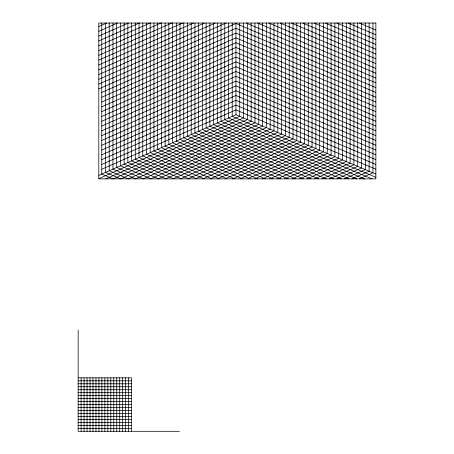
<?xml version="1.0" encoding="UTF-8"?>
<svg xmlns="http://www.w3.org/2000/svg" width="454" height="454" viewBox="0 0 454 454"><rect width="100%" height="100%" fill="white"/><g stroke="black" fill="none" stroke-linecap="round" stroke-linejoin="round"><path stroke-width="0.68" d="M98.79 26.525L106.679 23.035M98.79 31.326L117.535 23.035M98.79 36.127L128.391 23.035M98.79 40.928L139.247 23.035M98.79 45.729L150.104 23.035M98.79 50.53L160.96 23.035M98.79 55.331L171.816 23.035M98.79 60.132L182.673 23.035M98.79 64.933L193.529 23.035M98.79 69.734L204.385 23.035M98.79 74.541L215.241 23.035M98.79 79.342L226.098 23.035M98.79 84.143L235.932 23.489L375.855 82.832M98.79 88.944L235.932 28.29L375.855 87.633M101.758 92.429L235.932 33.091L375.855 92.434M101.758 97.23L235.932 37.892L375.855 97.235M101.758 102.031L235.932 42.693L375.855 102.037M101.758 106.832L235.932 47.494L375.855 106.838M101.758 111.633L235.932 52.295L375.855 111.639M101.758 116.434L235.932 57.096L375.855 116.44M101.758 121.241L235.932 61.897L375.855 121.241M101.758 126.042L235.932 66.698L375.855 126.042M101.758 130.843L235.932 71.499L375.855 130.843M101.758 135.644L235.932 76.3L375.855 135.644M101.758 140.445L235.932 81.101L375.855 140.445M101.758 145.246L235.932 85.902L375.855 145.246M101.758 150.047L235.932 90.704L375.855 150.047M101.758 154.848L235.932 95.505L375.855 154.848M101.758 159.649L235.932 100.311L375.855 159.649M101.758 164.45L235.932 105.112L375.855 164.456M101.758 169.251L235.932 109.913L375.855 169.257M98.79 175.369L235.932 114.714L375.855 174.058M98.79 178.666L239.74 116.326L239.74 23.035M105.793 178.865L243.548 117.944L243.548 23.035M113.245 178.865L247.351 119.555L247.351 23.035M128.159 178.865L254.966 122.784L254.966 23.035M135.615 178.865L258.769 124.396L258.769 23.035M143.072 178.865L262.577 126.013L262.577 23.035M150.524 178.865L266.385 127.625L266.385 23.035M157.981 178.865L270.187 129.242L270.187 23.035M165.438 178.865L273.995 130.854L273.995 23.035M172.895 178.865L277.797 132.472L277.797 23.035M180.352 178.865L281.605 134.083L281.605 23.035M187.803 178.865L285.413 135.695L285.413 23.035M195.26 178.865L289.215 137.312L289.215 23.035M202.717 178.865L293.023 138.924L293.023 23.035M210.174 178.865L296.831 140.541L296.831 23.035M217.625 178.865L300.633 142.153L300.633 23.035M225.082 178.865L304.441 143.77M232.539 178.865L308.249 145.382L308.249 23.035M239.996 178.865L312.051 146.994L312.051 23.035M248.775 178.28L315.859 148.611L315.859 23.035M254.904 178.865L319.667 150.223L319.667 23.035M262.361 178.865L323.469 151.84L323.469 23.035M269.818 178.865L327.277 153.452L327.277 23.035M277.275 178.865L331.085 155.069L331.085 23.035M284.726 178.865L334.887 156.681L334.887 23.035M292.183 178.865L338.695 158.298L338.695 23.035M299.64 178.865L342.503 159.91L342.503 23.035M307.097 178.865L346.306 161.522L346.306 23.035M314.554 178.865L350.113 163.139L350.113 23.035M322.005 178.865L353.916 164.751L353.916 23.035M329.462 178.865L357.724 166.368L357.724 23.035M336.919 178.865L361.532 167.98L361.532 23.035M344.376 178.865L365.334 169.597L365.334 23.035M351.833 178.865L369.142 171.209L369.142 23.035M359.284 178.865L372.95 172.821L372.95 23.035M78.145 377.847L131.598 377.847L131.598 431.3M78.145 380.821L131.598 380.821M78.145 383.789L131.598 383.789M78.145 386.757L131.598 386.757M78.145 389.725L131.598 389.725M78.145 392.699L131.598 392.699M78.145 395.667L131.598 395.667M78.145 398.635L131.598 398.635M78.145 401.603L131.598 401.603M78.145 404.576L131.598 404.576M78.145 407.544L131.598 407.544M78.145 410.512L131.598 410.512M78.145 413.481L131.598 413.481M78.145 416.454L131.598 416.454M78.145 419.422L131.598 419.422M78.145 422.39L131.598 422.39M78.145 425.358L131.598 425.358M78.145 428.332L131.598 428.332M179.466 431.3L78.145 431.3L78.145 329.979M359.398 23.035L375.855 30.015M348.082 23.035L375.855 34.816M336.76 23.035L375.855 39.617M325.439 23.035L375.855 44.418M314.117 23.035L375.855 49.219M302.795 23.035L375.855 54.02M291.474 23.035L375.855 58.821M280.158 23.035L375.855 63.622M268.836 23.035L375.855 68.423M257.514 23.035L375.855 73.225M246.193 23.035L375.855 78.026M375.855 177.287L232.21 116.36L232.21 23.035M371.968 178.865L228.481 118.012L228.481 23.035M364.675 179.001L224.753 119.657L224.753 23.035M356.742 178.865L221.024 121.309L221.024 23.035M349.126 178.865L217.301 122.955L217.301 23.035M341.516 178.865L213.573 124.6L213.573 23.035M333.9 178.865L209.844 126.252L209.844 23.035M326.284 178.865L206.116 127.897L206.116 23.035M318.674 178.865L202.393 129.549L202.393 23.035M311.058 178.865L198.665 131.195L198.665 23.035M303.448 178.865L194.936 132.846L194.936 23.035M295.832 178.865L191.208 134.492L191.208 23.035M288.216 178.865L187.485 136.143L187.485 23.035M280.606 178.865L183.757 137.789L183.757 23.035M272.99 178.865L180.028 139.44L180.028 23.035M265.38 178.865L176.3 141.086L176.3 23.035M257.764 178.865L172.577 142.738L172.577 22.7M250.148 178.865L168.848 144.383L168.848 23.035M242.538 178.865L165.12 146.029L165.12 23.035M234.922 178.865L161.391 147.681L161.391 23.035M226.171 178.382L157.669 149.326L157.669 23.035M219.696 178.865L153.94 150.978L153.94 23.035M212.08 178.865L150.212 152.623L150.212 23.035M204.47 178.865L146.483 154.275L146.483 23.035M196.854 178.865L142.76 155.921L142.76 23.035M189.244 178.865L139.032 157.572L139.032 23.035M181.628 178.865L135.303 159.218L135.303 23.035M174.013 178.865L131.575 160.869L131.575 23.035M166.402 178.865L127.852 162.515L127.852 23.035M158.787 178.865L124.124 164.161L124.124 23.035M151.176 178.865L120.395 165.812L120.395 23.035M143.56 178.865L116.667 167.458L116.667 23.035M135.95 178.865L112.944 169.109L112.944 23.035M128.334 178.865L109.215 170.755L109.215 23.035M113.108 178.865L101.758 174.052L101.758 23.035M304.503 23.035L304.503 143.793M251.158 23.035L251.158 121.167L120.702 178.865L105.487 172.406L105.487 23.035M235.932 23.035L235.932 114.714M128.63 377.847L128.63 431.3M125.656 377.847L125.656 431.3M122.688 377.847L122.688 431.3M119.72 377.847L119.72 431.3M116.752 377.847L116.752 431.3M113.778 377.847L113.778 431.3M110.81 377.847L110.81 431.3M107.842 377.847L107.842 431.3M104.874 377.847L104.874 431.3M101.9 377.847L101.9 431.3M98.932 377.847L98.932 431.3M95.964 377.847L95.964 431.3M92.991 377.847L92.991 431.3M90.023 377.847L90.023 431.3M87.055 377.847L87.055 431.3M84.086 377.847L84.086 431.3M81.113 377.847L81.113 431.3M375.855 23.035L98.79 23.035L98.79 178.865L375.855 178.865L375.855 23.035"/></g></svg>
